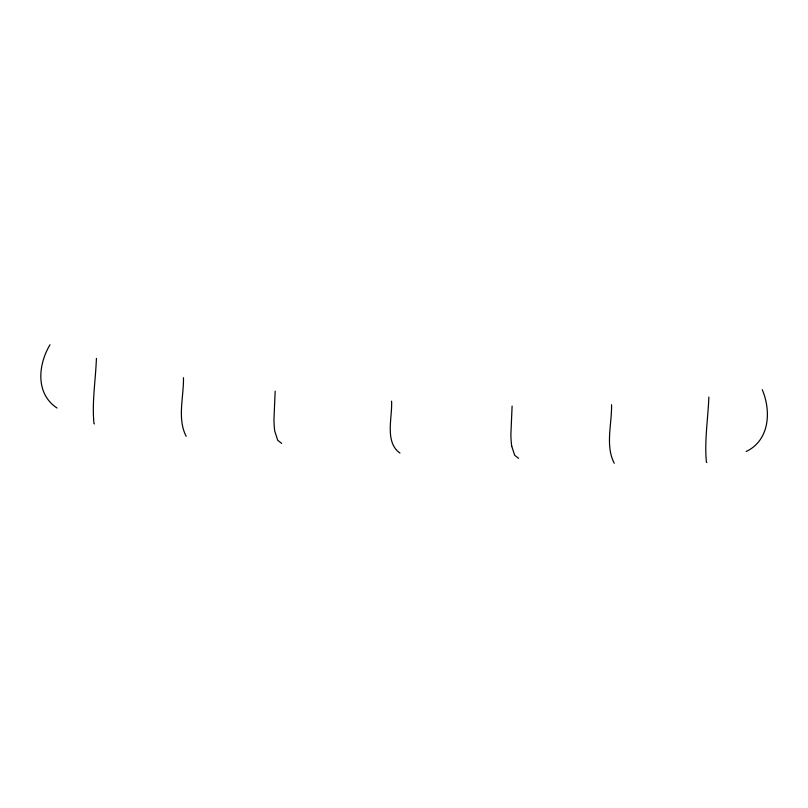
<?xml version="1.0" encoding="UTF-8"?>
<svg xmlns="http://www.w3.org/2000/svg" width="808" height="808" viewBox="0 0 808 808"><rect width="100%" height="100%" fill="white"/><g stroke="black" fill="none" stroke-linecap="round" stroke-linejoin="round"><path stroke-width="1.21" d="M275.174 391.102L273.952 419.594A30.209 5.606 -86.4 0 0 274.821 431.351L277.72 440.269L281.669 443.42M391.577 401.152C392.526 417.443 384.295 441.986 399.98 453.086M512.11 406.04L510.878 434.542A30.209 5.606 -86.4 0 0 511.757 446.289M96.415 358.429C95.637 380.033 91.88 401.879 93.95 423.422L94.455 423.937M183.466 377.71C183.871 396.728 177.013 418.736 186.173 436.269M611.555 404.707C611.959 423.725 605.101 445.733 614.252 463.267M708.858 397.051C708.04 418.665 704.354 440.511 706.394 462.055L706.899 462.57M50.015 344.733C38.107 364.58 35.199 393.647 57.045 408.02M746.249 451.49C769.751 440.148 771.327 411.08 762.247 389.658M518.595 458.368L514.645 455.217L511.757 446.289"/></g></svg>
